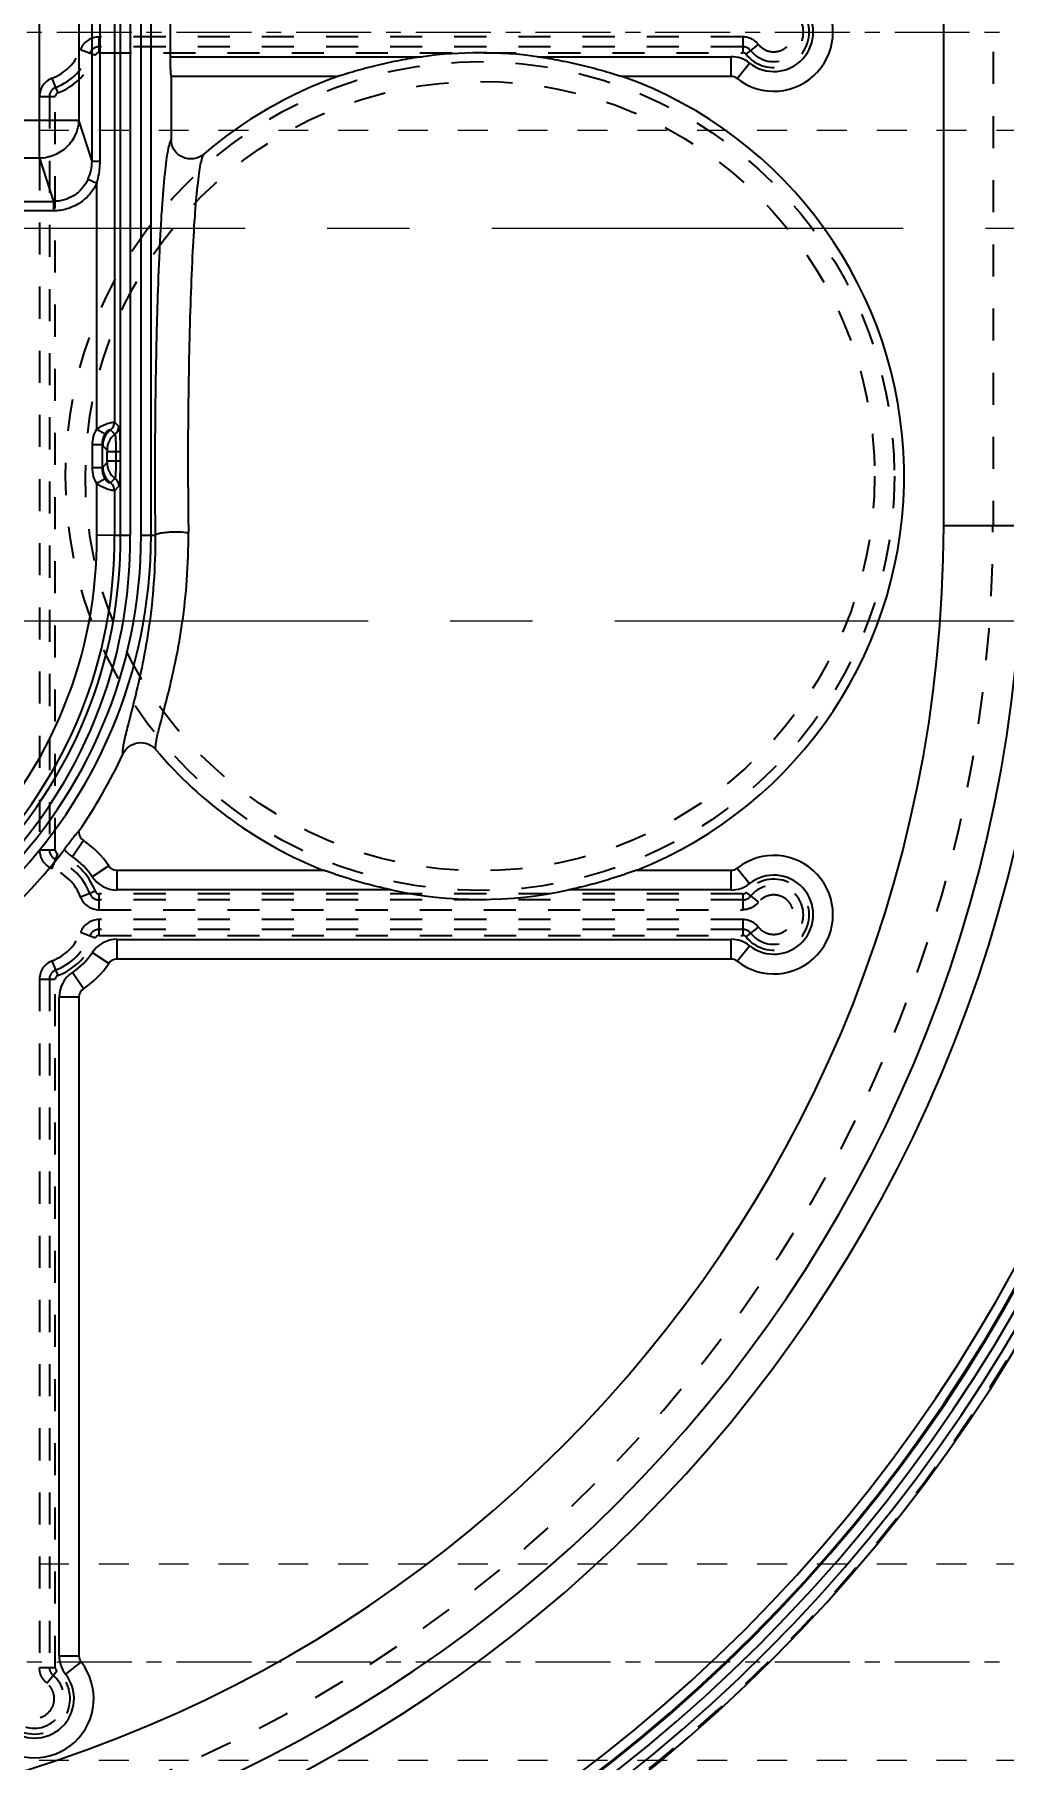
# Model space of a CAD drawing. Header units: millimetres. Extents: x -840 to 1682, y -9216 to -2117.
# Drawn here: x 462.5 to 511.8, y -4315.4 to -4227.6 of the extents above; entities that cross this region are included whole.
import ezdxf

# ---------------------------------------------------------------- set-up
doc = ezdxf.new("R2010")
doc.units = ezdxf.units.MM
doc.header["$LTSCALE"] = 16.335
doc.header["$PDMODE"] = 3
doc.header["$PDSIZE"] = 8
doc.linetypes.add('CENTER', pattern=[0.6, 0.375, -0.075, 0.075, -0.075])
doc.linetypes.add('HIDDEN', pattern=[0.2, 0.1, -0.1])
doc.layers.get('0').update_dxf_attribs({"linetype": 'CONTINUOUS'})
doc.layers.get('Defpoints').update_dxf_attribs({"linetype": 'CONTINUOUS'})
doc.layers.add('cool', color=153, linetype='HIDDEN', lineweight=9)
doc.layers.add('moldbase', color=7, linetype='CONTINUOUS', lineweight=20)
doc.layers.add('DEFAULT_2', color=8, linetype='HIDDEN')
doc.styles.get("Standard").update_dxf_attribs({"font": 'txt', "width": 0.85})
doc.dimstyles.get("Standard").update_dxf_attribs({"dimtxt": 3.5, "dimasz": 3.5, "dimexe": 0.18, "dimexo": 0.0625, "dimgap": 0.09, "dimtad": 1, "dimdsep": 46, "dimtxsty": 'Standard', "dimcen": 0.09, "dimadec": 0, "dimazin": 0, "dimtol": 1, "dimtp": 0.01, "dimtm": 0.01, "dimtfac": 1, "dimtofl": 0, "dimtmove": 0, "dimatfit": 3, "dimfxl": 0, "dimtolj": 1, "dimarcsym": 0})

# ---------------------------------------------------------------- blocks, each defined once
blk = doc.blocks.new('*D514')
at = {"color": 0, "lineweight": -2}
for p, q in [((499.599, -4067.425), (598.434, -4067.425)), ((598.434, -4072.425), (598.434, -4189.374)), ((598.434, -4402.425), (598.434, -4220.154)), ((512.099, -4407.425), (598.434, -4407.425))]:
    blk.add_line(p, q, dxfattribs=at)
at = {"color": 0}
for points in [[(597.6, -4072.425), (599.267, -4072.425), (598.434, -4067.425)], [(597.6, -4402.425), (599.267, -4402.425), (598.434, -4407.425)]]:
    blk.add_solid(points, dxfattribs=at)
at = {"layer": 'Defpoints', "color": 0}
for p in [(499.599, -4067.425), (512.099, -4407.425), (598.434, -4407.425)]:
    blk.add_point(p, dxfattribs=at)
at = {"color": 0, "insert": (598.434, -4204.764), "char_height": 8, "attachment_point": 5, "rotation": 90}
blk.add_mtext('\\A1;340.00', dxfattribs=at)
blk = doc.blocks.new('7')
at = {"layer": 'cool', "ltscale": 0.932966}
for p, q in [((-1665.252, -2312.724), (-1303.907, -2312.724)), ((-1665.252, -2322.724), (-1303.907, -2322.724))]:
    blk.add_line(p, q, dxfattribs=at)
at = {"layer": 'cool', "color": 1, "linetype": 'CENTER', "ltscale": 0.621977}
blk.add_line((-1679.58, -2317.724), (-1289.58, -2317.724), dxfattribs=at)

msp = doc.modelspace()

# ---------------------------------------------------------------- linework, layer by layer
at = {"color": 7, "linetype": 'Continuous'}
for p, q in [((466.846, -4253.052), (466.846, -4201.797)), ((467.348, -4201.797), (467.348, -4253.046)), ((467.902, -4253.052), (467.902, -4201.797)), ((468.403, -4201.797), (468.403, -4253.052)), ((508.779, -4252.55), (508.779, -4202.3)), ((466.547, -4207.565), (466.547, -4247.285)), ((465.4, -4233.997), (465.4, -4220.852)), ((465.809, -4233.997), (465.809, -4220.852)), ((462.717, -4233.854), (462.717, -4220.995)), ((464.72, -4222.937), (464.72, -4231.912)), ((469.379, -4226.168), (469.379, -4228.681)), ((469.379, -4228.681), (482.242, -4228.681)), ((488.081, -4228.681), (497.949, -4228.681)), ((497.949, -4229.686), (497.949, -4228.681)), ((498.259, -4229.794), (498.881, -4229.004)), ((477.919, -4229.686), (469.432, -4229.686)), ((469.432, -4229.686), (469.432, -4232.886)), ((497.949, -4229.686), (492.404, -4229.686)), ((456.286, -4231.912), (464.72, -4231.912)), ((465.4, -4233.997), (464.72, -4231.912)), ((462.717, -4233.854), (456.918, -4233.854)), ((462.717, -4233.854), (463.434, -4236.048)), ((465.4, -4233.997), (465.809, -4233.997)), ((465.199, -4234.911), (465.644, -4235.124)), ((465.644, -4247.641), (465.644, -4235.124)), ((457.959, -4236.048), (463.434, -4236.048)), ((463.434, -4236.533), (457.959, -4236.533)), ((463.434, -4236.048), (463.434, -4236.533)), ((465.644, -4247.641), (466.068, -4247.891)), ((466.346, -4247.687), (466.568, -4247.908)), ((466.769, -4247.506), (466.547, -4247.285)), ((465.924, -4248.446), (465.422, -4248.446)), ((465.422, -4249.618), (465.422, -4248.446)), ((465.924, -4248.446), (465.924, -4249.618)), ((465.943, -4248.489), (466.165, -4248.71)), ((466.833, -4248.794), (466.169, -4248.794)), ((466.169, -4249.27), (466.169, -4248.794)), ((466.612, -4248.794), (466.612, -4249.27)), ((466.833, -4248.795), (466.833, -4249.269)), ((465.924, -4249.618), (465.422, -4249.618)), ((466.165, -4249.354), (465.943, -4249.575)), ((466.833, -4249.27), (466.169, -4249.27)), ((466.068, -4250.173), (465.644, -4250.423)), ((465.644, -4253.061), (465.644, -4250.423)), ((466.568, -4250.157), (466.346, -4250.378)), ((466.547, -4250.78), (466.769, -4250.558)), ((466.547, -4250.78), (466.547, -4253.052)), ((466.547, -4253.052), (465.644, -4253.06)), ((466.547, -4253.052), (467.348, -4253.051)), ((467.902, -4253.052), (468.615, -4253.052)), ((508.779, -4252.55), (514.307, -4252.55)), ((464.734, -4268.175), (464.734, -4268.101)), ((464.96, -4268.595), (464.407, -4269.434)), ((466.25, -4269.884), (465.41, -4270.437)), ((498.259, -4270.003), (498.881, -4270.792)), ((466.669, -4270.11), (477.18, -4270.11)), ((466.669, -4270.11), (466.669, -4271.115)), ((493.143, -4270.11), (497.949, -4270.11)), ((497.949, -4271.115), (497.949, -4270.11)), ((480.653, -4271.115), (466.669, -4271.115)), ((497.949, -4271.115), (489.67, -4271.115)), ((466.25, -4274.859), (465.41, -4274.306)), ((466.669, -4273.628), (497.949, -4273.628)), ((466.669, -4273.628), (466.669, -4274.633)), ((497.949, -4274.633), (497.949, -4273.628)), ((498.259, -4274.741), (498.881, -4273.951)), ((464.96, -4276.149), (464.407, -4275.309)), ((497.949, -4274.633), (466.669, -4274.633)), ((464.734, -4276.568), (463.729, -4276.568)), ((463.729, -4310.115), (463.729, -4276.568)), ((464.734, -4276.568), (464.734, -4310.115)), ((463.729, -4310.115), (464.734, -4310.115)), ((464.841, -4310.426), (464.052, -4311.047))]:
    msp.add_line(p, q, dxfattribs=at)
for centre, radius, start, end in [((500.125, -4227.425), 3.015, 231.78679, 128.21321), ((500.125, -4227.425), 2.01, 231.78679, 128.21321), ((485.162, -4250.037), 21.555, 82.21628, 97.78372), ((497.949, -4230.188), 1.508, 51.78679, 90), ((485.162, -4250.037), 21.602, 109.59012, 130.64302), ((485.162, -4250.037), 21.602, 291.68315, 70.40988), ((497.949, -4230.188), 0.502, 51.78679, 90), ((466.95, -4248.492), 1.007, 126.84286, 179.81789), ((467.171, -4248.713), 1.007, 126.83818, 179.8235), ((466.046, -4247.285), 0.501, 306.83718, 0.08131), ((466.266, -4247.505), 0.503, 306.82842, 359.82352), ((466.95, -4249.572), 1.007, 180.1819, 233.15698), ((467.171, -4249.351), 1.007, 180.18222, 233.15725), ((466.043, -4250.78), 0.504, 0.06264, 53.01875), ((792.548, -4250.049), 323.947, 180.10441, 180.5312), ((777.458, -4250.062), 307.162, 180.10275, 180.53286), ((442.449, -4252.55), 81.562, 270, 0), ((442.449, -4252.55), 81.06, 270, 0), ((442.449, -4252.55), 80.559, 270, 360), ((442.449, -4252.55), 80.057, 270, 0), ((442.449, -4252.55), 80.001, 270, 0), ((442.449, -4252.55), 79.5, 270, 0), ((442.449, -4252.55), 71.857, 270, 0), ((442.449, -4252.55), 70.35, 270, 0), ((442.449, -4252.55), 66.33, 270, 0), ((442.952, -4253.252), 24.397, 270, 0.4837), ((442.952, -4253.252), 23.895, 270, 0.48425), ((442.952, -4253.052), 25.452, 270, 0), ((442.952, -4253.052), 24.95, 270, 0), ((442.952, -4253.252), 23.596, 270, 0.48425), ((442.952, -4253.252), 22.693, 270, 0.48404), ((442.952, -4253.052), 26.48, 325.34385, 335.11948), ((485.162, -4250.037), 21.602, 220.16269, 248.31685), ((465.236, -4268.175), 0.502, 180, 236.63299), ((442.952, -4253.052), 26.428, 307.85025, 322.7868), ((522.943, -4313.716), 73.965, 142.36349, 142.8376), ((465.236, -4268.175), 1.508, 214.79661, 236.63299), ((462.472, -4272.372), 4.522, 33.36701, 56.63299), ((462.472, -4272.372), 3.518, 33.36701, 56.63299), ((466.669, -4269.608), 0.502, 213.36701, 270), ((497.949, -4269.608), 0.502, 270, 308.21321), ((500.125, -4272.372), 3.015, 231.78679, 128.21321), ((466.669, -4269.608), 1.508, 213.36701, 270), ((497.949, -4269.608), 1.508, 270, 308.21321), ((500.125, -4272.372), 2.01, 231.78679, 128.21321), ((485.162, -4250.037), 21.555, 257.92769, 282.07231), ((462.472, -4272.372), 3.518, 303.36701, 326.63299), ((466.669, -4275.135), 1.508, 90, 146.63299), ((497.949, -4275.135), 1.508, 51.78679, 90), ((465.236, -4276.568), 1.508, 123.36701, 180), ((462.472, -4272.372), 4.522, 303.36701, 326.63299), ((466.669, -4275.135), 0.502, 90, 146.63299), ((497.949, -4275.135), 0.502, 51.78679, 90), ((465.236, -4276.568), 0.502, 123.36701, 180), ((462.472, -4312.291), 3.015, 141.78679, 38.21321), ((465.236, -4310.115), 1.508, 180, 218.21321), ((465.236, -4310.115), 0.502, 180, 218.21321), ((462.472, -4312.291), 2.01, 141.78679, 38.21321)]:
    msp.add_arc(centre, radius, start, end, dxfattribs=at)
msp.add_ellipse((469.432, -4228.681), major_axis=(0, 1.005), ratio=0.052408, start_param=-4.712389, end_param=-3.141593, dxfattribs=at)
for points, knots in [([(482.242, -4228.681), (481.85, -4228.735), (481.264, -4228.831), (480.489, -4228.989), (479.913, -4229.121), (479.439, -4229.243), (479.064, -4229.345), (478.789, -4229.424), (478.523, -4229.503), (478.31, -4229.568), (478.151, -4229.617), (478.049, -4229.648), (477.977, -4229.671), (477.936, -4229.682), (477.923, -4229.686), (477.919, -4229.686)], [0, 0, 0, 0, 0.267252, 0.40073, 0.533832, 0.666016, 0.731402, 0.795907, 0.858868, 0.918789, 0.946517, 0.971347, 0.990766, 0.997019, 1, 1, 1, 1]), ([(488.081, -4228.681), (488.473, -4228.735), (489.059, -4228.831), (489.834, -4228.989), (490.41, -4229.121), (490.885, -4229.243), (491.259, -4229.345), (491.534, -4229.424), (491.8, -4229.503), (492.013, -4229.568), (492.172, -4229.617), (492.274, -4229.648), (492.346, -4229.671), (492.387, -4229.682), (492.4, -4229.686), (492.404, -4229.686)], [0, 0, 0, 0, 0.267252, 0.40073, 0.533832, 0.666016, 0.731402, 0.795907, 0.858868, 0.918789, 0.946517, 0.971347, 0.990766, 0.997019, 1, 1, 1, 1]), ([(464.72, -4231.912), (464.714, -4232.163), (464.599, -4232.67), (464.149, -4233.307), (463.492, -4233.739), (462.975, -4233.848), (462.717, -4233.854)], [0, 0, 0, 0, 0.245762, 0.495076, 0.747249, 1, 1, 1, 1]), ([(469.432, -4232.886), (469.414, -4232.912), (469.382, -4232.979), (469.32, -4233.166), (469.249, -4233.498), (469.171, -4234.008), (469.094, -4234.664), (469.021, -4235.459), (468.951, -4236.388), (468.886, -4237.441), (468.803, -4239.065), (468.719, -4241.325), (468.648, -4244.255), (468.606, -4247.395), (468.599, -4249.547), (468.601, -4250.639)], [0, 0, 0, 0, 0.005234, 0.012481, 0.033201, 0.062245, 0.099418, 0.144424, 0.196878, 0.256302, 0.322178, 0.470828, 0.637431, 0.816009, 1, 1, 1, 1]), ([(471.091, -4233.646), (470.948, -4233.769), (470.584, -4233.935), (469.994, -4233.851), (469.544, -4233.46), (469.432, -4233.075), (469.432, -4232.886)], [0, 0, 0, 0, 0.250076, 0.50012, 0.749793, 1, 1, 1, 1]), ([(465.644, -4235.124), (465.671, -4235.034), (465.769, -4234.666), (465.809, -4234.284), (465.809, -4233.997)], [0, 0, 0, 0, 0.246441, 1, 1, 1, 1]), ([(470.296, -4250.037), (470.296, -4249.019), (470.305, -4247.019), (470.349, -4244.105), (470.419, -4241.398), (470.512, -4238.992), (470.613, -4237.213), (470.706, -4236.003), (470.775, -4235.274), (470.847, -4234.673), (470.921, -4234.206), (470.987, -4233.902), (471.045, -4233.731), (471.075, -4233.67), (471.091, -4233.646)], [0, 0, 0, 0, 0.185743, 0.365037, 0.531676, 0.679869, 0.804514, 0.856625, 0.901308, 0.938201, 0.96702, 0.987588, 0.994789, 1, 1, 1, 1]), ([(465.199, -4234.911), (465.044, -4235.242), (464.545, -4235.835), (463.798, -4236.05), (463.434, -4236.048)], [0, 0, 0, 0, 0.501076, 1, 1, 1, 1]), ([(465.644, -4235.124), (465.545, -4235.331), (465.289, -4235.721), (464.761, -4236.177), (464.125, -4236.467), (463.663, -4236.533), (463.434, -4236.533)], [0, 0, 0, 0, 0.250016, 0.500046, 0.750036, 1, 1, 1, 1]), ([(465.644, -4247.641), (465.739, -4247.57), (465.889, -4247.478), (466.095, -4247.39), (466.234, -4247.344), (466.353, -4247.313), (466.447, -4247.292), (466.507, -4247.287), (466.539, -4247.28), (466.547, -4247.285)], [0, 0, 0, 0, 0.362407, 0.531363, 0.683049, 0.810424, 0.908187, 0.972075, 1, 1, 1, 1]), ([(465.924, -4248.446), (465.924, -4248.398), (465.936, -4248.205), (466, -4248.018), (466.068, -4247.891)], [0, 0, 0, 0, 0.251871, 1, 1, 1, 1]), ([(466.068, -4247.891), (466.095, -4247.84), (466.144, -4247.756), (466.25, -4247.69), (466.309, -4247.681), (466.343, -4247.68), (466.346, -4247.687)], [0, 0, 0, 0, 0.466276, 0.782653, 0.937477, 1, 1, 1, 1]), ([(466.568, -4247.908), (466.574, -4247.914), (466.578, -4247.944), (466.587, -4247.997), (466.593, -4248.081), (466.6, -4248.19), (466.605, -4248.321), (466.61, -4248.525), (466.612, -4248.685), (466.612, -4248.794)], [0, 0, 0, 0, 0.029286, 0.092387, 0.187904, 0.312313, 0.461369, 0.629851, 1, 1, 1, 1]), ([(466.769, -4247.506), (466.778, -4247.516), (466.784, -4247.558), (466.797, -4247.636), (466.806, -4247.758), (466.816, -4247.917), (466.823, -4248.107), (466.831, -4248.403), (466.833, -4248.635), (466.833, -4248.795)], [0, 0, 0, 0, 0.029632, 0.092352, 0.187751, 0.312242, 0.461333, 0.629813, 1, 1, 1, 1]), ([(465.924, -4248.446), (465.926, -4248.451), (465.93, -4248.466), (465.936, -4248.482), (465.943, -4248.489)], [0, 0, 0, 0, 0.342427, 1, 1, 1, 1]), ([(466.165, -4248.71), (466.167, -4248.712), (466.166, -4248.723), (466.168, -4248.74), (466.168, -4248.765), (466.169, -4248.784), (466.169, -4248.794)], [0, 0, 0, 0, 0.099874, 0.326209, 0.639626, 1, 1, 1, 1]), ([(465.644, -4250.423), (465.573, -4250.302), (465.46, -4250.041), (465.423, -4249.758), (465.422, -4249.618)], [0, 0, 0, 0, 0.50002, 1, 1, 1, 1]), ([(465.943, -4249.575), (465.941, -4249.577), (465.932, -4249.59), (465.928, -4249.605), (465.924, -4249.618)], [0, 0, 0, 0, 0.166645, 1, 1, 1, 1]), ([(466.068, -4250.173), (465.999, -4250.047), (465.936, -4249.859), (465.924, -4249.666), (465.924, -4249.618)], [0, 0, 0, 0, 0.748147, 1, 1, 1, 1]), ([(466.169, -4249.27), (466.169, -4249.28), (466.168, -4249.299), (466.168, -4249.325), (466.166, -4249.342), (466.167, -4249.352), (466.165, -4249.354)], [0, 0, 0, 0, 0.360369, 0.673786, 0.900125, 1, 1, 1, 1]), ([(466.612, -4249.27), (466.612, -4249.38), (466.61, -4249.539), (466.605, -4249.743), (466.6, -4249.874), (466.593, -4249.983), (466.587, -4250.068), (466.578, -4250.121), (466.574, -4250.15), (466.568, -4250.157)], [0, 0, 0, 0, 0.37001, 0.538502, 0.687541, 0.811832, 0.907285, 0.970523, 1, 1, 1, 1]), ([(466.833, -4249.269), (466.833, -4249.429), (466.831, -4249.661), (466.823, -4249.957), (466.816, -4250.147), (466.807, -4250.306), (466.796, -4250.427), (466.787, -4250.504), (466.777, -4250.542), (466.772, -4250.555), (466.769, -4250.558)], [0, 0, 0, 0, 0.370043, 0.538497, 0.687544, 0.811949, 0.907436, 0.970481, 0.98938, 1, 1, 1, 1]), ([(466.547, -4250.78), (466.539, -4250.784), (466.507, -4250.778), (466.447, -4250.772), (466.353, -4250.751), (466.234, -4250.721), (466.095, -4250.674), (465.889, -4250.586), (465.739, -4250.494), (465.644, -4250.423)], [0, 0, 0, 0, 0.027916, 0.091888, 0.189645, 0.317109, 0.468731, 0.63771, 1, 1, 1, 1]), ([(466.346, -4250.378), (466.342, -4250.384), (466.309, -4250.383), (466.249, -4250.374), (466.169, -4250.325), (466.111, -4250.248), (466.082, -4250.199), (466.068, -4250.173)], [0, 0, 0, 0, 0.062454, 0.217191, 0.533993, 0.767008, 1, 1, 1, 1]), ([(468.615, -4253.052), (468.623, -4253.871), (468.573, -4255.432), (468.335, -4257.618), (468.007, -4259.497), (467.66, -4261.045), (467.383, -4262.127), (467.2, -4262.833), (467.096, -4263.247), (467.019, -4263.586), (466.971, -4263.853), (466.952, -4264.046), (466.959, -4264.155), (466.974, -4264.193)], [0, 0, 0, 0, 0.217481, 0.413823, 0.58321, 0.723604, 0.834818, 0.879626, 0.917346, 0.948074, 0.971927, 0.989093, 1, 1, 1, 1]), ([(468.615, -4253.052), (468.62, -4253.037), (468.655, -4253.007), (468.772, -4252.959), (468.992, -4252.916), (469.31, -4252.883), (469.544, -4252.876), (469.67, -4252.876)], [0, 0, 0, 0, 0.043767, 0.117778, 0.3539, 0.652534, 1, 1, 1, 1]), ([(468.653, -4263.969), (468.638, -4263.932), (468.633, -4263.824), (468.654, -4263.631), (468.705, -4263.365), (468.784, -4263.026), (468.891, -4262.61), (469.077, -4261.903), (469.358, -4260.821), (469.707, -4259.278), (470.033, -4257.413), (470.268, -4255.257), (470.317, -4253.722), (470.309, -4252.918)], [0, 0, 0, 0, 0.010805, 0.028035, 0.052104, 0.083177, 0.121346, 0.166676, 0.278995, 0.420245, 0.589749, 0.784984, 1, 1, 1, 1]), ([(469.67, -4252.876), (469.728, -4252.876), (469.942, -4252.879), (470.156, -4252.894), (470.309, -4252.918)], [0, 0, 0, 0, 0.271878, 1, 1, 1, 1]), ([(466.974, -4264.193), (467.044, -4264.042), (467.265, -4263.771), (467.746, -4263.578), (468.263, -4263.639), (468.546, -4263.843), (468.653, -4263.969)], [0, 0, 0, 0, 0.250064, 0.499967, 0.749908, 1, 1, 1, 1]), ([(464.575, -4268.287), (464.559, -4268.306), (464.491, -4268.393), (464.422, -4268.481), (464.37, -4268.549)], [0, 0, 0, 0, 0.225748, 1, 1, 1, 1]), ([(464.733, -4268.102), (464.724, -4268.108), (464.704, -4268.13), (464.651, -4268.191), (464.607, -4268.247), (464.575, -4268.287)], [0, 0, 0, 0, 0.130489, 0.367574, 1, 1, 1, 1]), ([(480.653, -4271.115), (480.332, -4271.047), (479.852, -4270.933), (479.219, -4270.763), (478.75, -4270.627), (478.365, -4270.507), (478.062, -4270.409), (477.842, -4270.336), (477.632, -4270.264), (477.466, -4270.206), (477.345, -4270.165), (477.271, -4270.138), (477.217, -4270.122), (477.19, -4270.11), (477.18, -4270.11)], [0, 0, 0, 0, 0.272562, 0.408489, 0.543701, 0.677354, 0.743057, 0.807419, 0.86951, 0.927338, 0.953288, 0.975716, 0.992375, 1, 1, 1, 1]), ([(493.143, -4270.11), (493.134, -4270.11), (493.106, -4270.122), (493.052, -4270.138), (492.978, -4270.165), (492.857, -4270.206), (492.691, -4270.264), (492.481, -4270.336), (492.261, -4270.409), (491.958, -4270.507), (491.573, -4270.627), (491.104, -4270.763), (490.471, -4270.933), (489.991, -4271.047), (489.67, -4271.115)], [0, 0, 0, 0, 0.007625, 0.024283, 0.046712, 0.072662, 0.13049, 0.192581, 0.256943, 0.322646, 0.456299, 0.591511, 0.727438, 1, 1, 1, 1])]:
    msp.add_open_spline(points, degree=3, knots=knots, dxfattribs=at)
for points in [[(465.199, -4234.911), (465.331, -4234.628), (465.402, -4234.309), (465.4, -4233.997)], [(465.422, -4248.446), (465.421, -4248.168), (465.502, -4247.88), (465.644, -4247.641)], [(466.568, -4250.157), (466.687, -4250.246), (466.769, -4250.408), (466.769, -4250.558)], [(470.296, -4250.612), (470.296, -4250.421), (470.296, -4250.229), (470.296, -4250.037)]]:
    msp.add_open_spline(points, degree=3, dxfattribs=at)
at = {"layer": 'cool', "color": 1, "linetype": 'CENTER', "ltscale": 0.621977}
msp.add_line((177.099, -4310.425), (567.099, -4310.425), dxfattribs=at)
at = {"layer": 'DEFAULT_2', "color": 8, "linetype": 'HIDDEN'}
for p, q in [((511.292, -4202.3), (511.292, -4252.55)), ((498.555, -4227.676), (465.758, -4227.676)), ((465.758, -4228.48), (465.758, -4227.676)), ((498.555, -4227.676), (498.555, -4228.48)), ((464.819, -4228.322), (465.57, -4228.609)), ((498.555, -4228.178), (465.758, -4228.178)), ((465.77, -4228.48), (498.555, -4228.48)), ((498.712, -4228.555), (499.34, -4228.053)), ((463.549, -4230.241), (463.37, -4229.771)), ((463.667, -4230.519), (463.549, -4230.241)), ((462.724, -4230.71), (463.528, -4230.71)), ((463.226, -4230.71), (463.226, -4269.086)), ((463.528, -4269.074), (463.528, -4230.71)), ((462.717, -4233.854), (462.724, -4269.086)), ((463.528, -4269.086), (462.724, -4269.086)), ((463.37, -4270.025), (463.657, -4269.274)), ((465.289, -4271.295), (464.819, -4271.474)), ((465.567, -4271.177), (465.289, -4271.295)), ((498.555, -4271.316), (465.758, -4271.316)), ((465.758, -4272.12), (465.758, -4271.316)), ((498.555, -4271.618), (465.758, -4271.618)), ((498.555, -4271.316), (498.555, -4272.12)), ((498.712, -4271.241), (499.34, -4271.743)), ((465.758, -4272.12), (498.554, -4272.12)), ((498.555, -4272.623), (465.758, -4272.623)), ((465.758, -4273.427), (465.758, -4272.623)), ((498.555, -4272.623), (498.555, -4273.427)), ((464.819, -4273.269), (465.57, -4273.556)), ((498.555, -4273.125), (465.758, -4273.125)), ((465.77, -4273.427), (498.555, -4273.427)), ((498.712, -4273.502), (499.34, -4273)), ((463.549, -4275.188), (463.37, -4274.718)), ((463.667, -4275.466), (463.549, -4275.188)), ((462.724, -4275.657), (463.528, -4275.657)), ((462.724, -4275.657), (462.724, -4310.72)), ((463.226, -4275.657), (463.226, -4310.722)), ((463.528, -4310.722), (463.528, -4275.657)), ((463.528, -4310.722), (462.724, -4310.722)), ((463.101, -4311.506), (463.603, -4310.879))]:
    msp.add_line(p, q, dxfattribs=at)
for radius in [21.105, 20.1]:
    msp.add_circle((485.162, -4250.037), radius, dxfattribs=at)
for centre, radius, start, end in [((500.125, -4227.425), 1.809, 218.68219, 141.31781), ((500.125, -4227.425), 1.508, 218.68219, 141.31781), ((465.758, -4228.681), 1.005, 90, 159.07517), ((498.557, -4228.676), 1, 38.72917, 90.07582), ((462.472, -4227.425), 2.513, 290.92483, 339.07517), ((462.472, -4227.425), 3.015, 290.92483, 339.07517), ((462.472, -4227.425), 3.317, 291.01342, 339.07517), ((465.758, -4228.681), 0.502, 90, 159.07517), ((498.555, -4228.681), 0.502, 38.68219, 90), ((498.555, -4228.681), 0.201, 38.68219, 90), ((463.729, -4230.71), 1.005, 110.92483, 180), ((463.729, -4230.71), 0.502, 110.92483, 180), ((442.449, -4252.55), 81.505, 270, 0), ((442.449, -4252.55), 68.842, 270, 0), ((463.729, -4269.086), 1.005, 180, 249.07517), ((463.729, -4269.086), 0.502, 180, 249.07517), ((462.472, -4272.372), 2.513, 20.92483, 69.07517), ((462.472, -4272.372), 3.015, 20.92483, 69.07517), ((462.472, -4272.372), 3.317, 21.01342, 69.07517), ((500.125, -4272.372), 1.809, 218.68219, 141.31781), ((500.125, -4272.372), 1.508, 218.68219, 141.31781), ((465.758, -4271.115), 1.005, 200.92483, 270), ((465.758, -4271.115), 0.502, 200.92483, 270), ((498.555, -4271.115), 0.201, 270, 321.31781), ((498.555, -4271.115), 0.502, 270, 321.31781), ((500.125, -4272.372), 1.005, 16.82092, 38.68219), ((465.758, -4273.628), 1.005, 90, 159.07517), ((498.557, -4273.623), 1, 38.71054, 90.06844), ((462.472, -4272.372), 2.513, 290.92483, 339.07517), ((462.472, -4272.372), 3.015, 290.92483, 339.07517), ((462.472, -4272.372), 3.317, 291.01342, 339.07517), ((465.758, -4273.628), 0.502, 90, 159.07517), ((498.555, -4273.628), 0.502, 38.68219, 90), ((498.555, -4273.628), 0.201, 38.68219, 90), ((463.729, -4275.657), 1.005, 110.92483, 180), ((463.729, -4275.657), 0.502, 110.92483, 180), ((462.472, -4312.291), 1.809, 128.68219, 51.31781), ((462.472, -4312.291), 1.508, 128.68219, 51.31781), ((463.729, -4310.722), 0.502, 180, 231.31781), ((463.729, -4310.722), 0.201, 180, 231.31781), ((462.472, -4312.291), 1.005, 286.82092, 308.68219)]:
    msp.add_arc(centre, radius, start, end, dxfattribs=at)
for points, knots in [([(499.337, -4228.05), (499.471, -4228.218), (499.86, -4228.471), (500.546, -4228.416), (501.062, -4227.96), (501.149, -4227.504), (501.121, -4227.291)], [0, 0, 0, 0, 0.250108, 0.500026, 0.749952, 1, 1, 1, 1]), ([(465.77, -4228.48), (465.728, -4228.478), (465.641, -4228.5), (465.585, -4228.57), (465.57, -4228.609)], [0, 0, 0, 0, 0.49996, 1, 1, 1, 1]), ([(463.662, -4230.521), (463.623, -4230.533), (463.554, -4230.587), (463.528, -4230.67), (463.528, -4230.71)], [0, 0, 0, 0, 0.499817, 1, 1, 1, 1]), ([(463.528, -4269.074), (463.526, -4269.116), (463.548, -4269.203), (463.618, -4269.259), (463.657, -4269.274)], [0, 0, 0, 0, 0.49996, 1, 1, 1, 1]), ([(465.569, -4271.182), (465.581, -4271.221), (465.635, -4271.29), (465.717, -4271.316), (465.758, -4271.316)], [0, 0, 0, 0, 0.499817, 1, 1, 1, 1]), ([(499.331, -4271.751), (499.239, -4271.866), (498.999, -4272.055), (498.701, -4272.12), (498.554, -4272.12)], [0, 0, 0, 0, 0.499875, 1, 1, 1, 1]), ([(500.909, -4271.743), (500.815, -4271.627), (500.572, -4271.433), (500.118, -4271.332), (499.666, -4271.438), (499.425, -4271.635), (499.331, -4271.751)], [0, 0, 0, 0, 0.250023, 0.499961, 0.749909, 1, 1, 1, 1]), ([(499.337, -4272.998), (499.409, -4273.087), (499.586, -4273.243), (500.017, -4273.418), (500.63, -4273.337), (501.046, -4272.878), (501.148, -4272.425), (501.12, -4272.191), (501.087, -4272.081)], [0, 0, 0, 0, 0.125847, 0.251946, 0.500004, 0.748069, 0.874162, 1, 1, 1, 1]), ([(465.77, -4273.427), (465.728, -4273.425), (465.641, -4273.447), (465.585, -4273.517), (465.57, -4273.556)], [0, 0, 0, 0, 0.49996, 1, 1, 1, 1]), ([(463.662, -4275.468), (463.623, -4275.48), (463.554, -4275.534), (463.528, -4275.616), (463.528, -4275.657)], [0, 0, 0, 0, 0.499817, 1, 1, 1, 1]), ([(463.093, -4311.497), (462.978, -4311.406), (462.789, -4311.165), (462.724, -4310.867), (462.724, -4310.72)], [0, 0, 0, 0, 0.499875, 1, 1, 1, 1]), ([(461.846, -4311.503), (461.757, -4311.575), (461.601, -4311.752), (461.426, -4312.183), (461.507, -4312.797), (461.966, -4313.212), (462.419, -4313.314), (462.653, -4313.286), (462.763, -4313.253)], [0, 0, 0, 0, 0.125847, 0.251946, 0.500004, 0.748069, 0.874162, 1, 1, 1, 1]), ([(463.101, -4313.075), (463.218, -4312.982), (463.411, -4312.738), (463.512, -4312.285), (463.406, -4311.832), (463.21, -4311.591), (463.093, -4311.497)], [0, 0, 0, 0, 0.250023, 0.499961, 0.749909, 1, 1, 1, 1])]:
    msp.add_open_spline(points, degree=3, knots=knots, dxfattribs=at)
at = {"layer": 'moldbase', "color": 1, "linetype": 'CENTER', "ltscale": 3.420875}
for p, q in [((607.305, -4237.425), (136.894, -4237.425)), ((647.099, -4257.425), (97.099, -4257.425))]:
    msp.add_line(p, q, dxfattribs=at)

# ---------------------------------------------------------------- block references
for p in [(1856.679, -1909.701), (1856.679, -1992.701)]:
    msp.add_blockref('7', p)

# ---------------------------------------------------------------- dimensions: what is measured, and where the dimension line sits
dim = msp.add_linear_dim(base=(598.434, -4407.425), p1=(499.599, -4067.425), p2=(512.099, -4407.425), angle=90, dimstyle='Standard', override={"dimtxt": 8, "dimasz": 5, "dimexe": 0, "dimexo": 0, "dimtad": 0, "dimzin": 0, "dimcen": 2.673, "dimtol": 0, "dimtzin": 0})
dim.commit()
dim.dimension.update_dxf_attribs({"geometry": '*D514', "text_midpoint": (598.434, -4204.764), "dimtype": 160})

doc.saveas('drawing.dxf')
